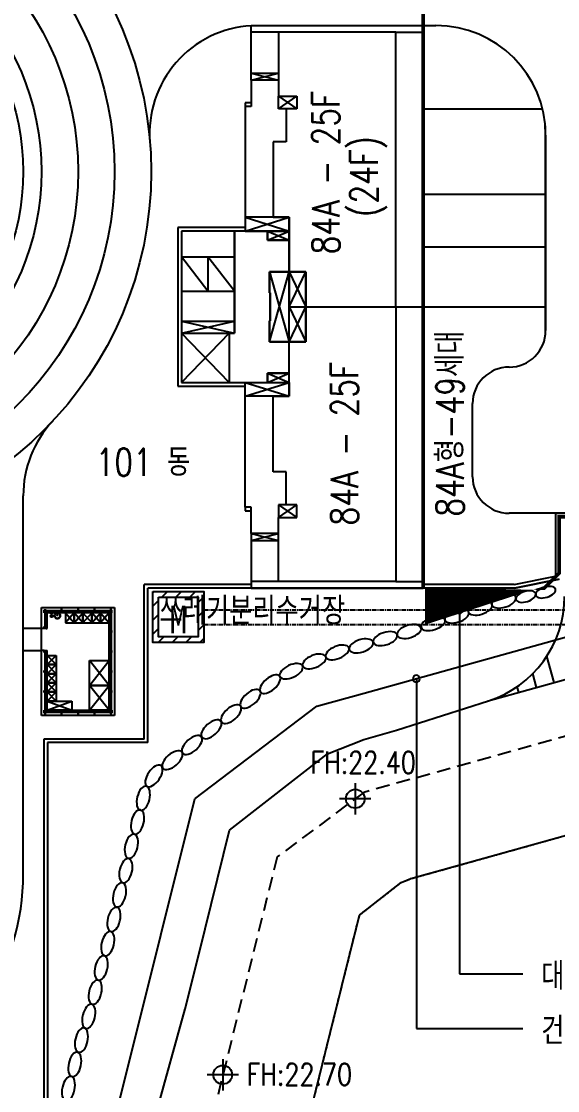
# Model space of a CAD drawing. Header units: millimetres. Extents: x 1145859089 to 1147511753, y -1047484727 to -1047247487.
# Drawn here: x 1146019822 to 1146049159, y -1047411618 to -1047353084 of the extents above; entities that cross this region are included whole.
import ezdxf
from ezdxf.enums import TextEntityAlignment as Align
from ezdxf.xclip import XClip

# ---------------------------------------------------------------- set-up
doc = ezdxf.new("R2010")
doc.units = ezdxf.units.MM
doc.header["$LTSCALE"] = 100
doc.header["$MEASUREMENT"] = 0
doc.header["$XCLIPFRAME"] = 2
for name, pattern in [('CENTERX2', [4, 2.5, -0.5, 0.5, -0.5]), ('단지배치도$0$HID', [2.3, 1.5, -0.8]), ('단지배치도$0$PHANTOM', [2.5, 1.25, -0.25, 0.25, -0.25, 0.25, -0.25])]:
    doc.linetypes.add(name, pattern=pattern)
doc.layers.get('0').update_dxf_attribs({"linetype": 'CONTINUOUS'})
for name, color, linetype in [('0-BLOCK', 2, 'CONTINUOUS'), ('XREF', 135, 'CONTINUOUS'), ('단지배치도$0$S240910', 33, 'CONTINUOUS'), ('단지배치도$0$W240910', 135, 'CONTINUOUS')]:
    doc.layers.add(name, color=color, linetype=linetype)
doc.styles.add('단지배치도$0$WS1', font='romans.shx', dxfattribs={"width": 0.8, "bigfont": 'whgtxt.shx'})
doc.styles.add('돋움체', font='DotumChe.ttf')

# ---------------------------------------------------------------- blocks, each defined once
blk = doc.blocks.new('단지배치도$0$zw$9902')
at = {"layer": '단지배치도$0$W240910'}
for p, q in [((94250, 17690, 0), (94250, 18060, 0)), ((94250, 18060, 0), (103660, 18060, 0)), ((94250, 15455, 0), (94250, 17690, 0)), ((95750, 17690, 0), (94250, 17690, 0)), ((95750, 17690, 0), (95750, 14200, 0)), ((102160, 17690, 0), (95750, 17690, 0)), ((102160, 17690, 0), (103660, 17690, 0)), ((102160, 2660, 0), (102160, 17690, 0)), ((103660, 18060, 0), (103660, 17690, 0)), ((103660, 18060, 0), (104365, 18060, 0)), ((103660, 2660, 0), (103660, 17690, 0)), ((94250, 15065, 0), (94250, 15455, 0)), ((94250, 15455, 0), (95750, 15455, 0)), ((94250, 15455, 0), (95750, 15065, 0)), ((94250, 15065, 0), (95750, 15455, 0)), ((95750, 15455, 0), (95750, 15065, 0)), ((94250, 15065, 0), (94250, 13620, 0)), ((95750, 15065, 0), (94250, 15065, 0)), ((95750, 13495, 0), (95750, 14200, 0)), ((95750, 14200, 0), (96750, 14200, 0)), ((95750, 14200, 0), (96750, 13495, 0)), ((95750, 13495, 0), (96750, 14200, 0)), ((95750, 14200, 0), (96750, 14200, 0)), ((96750, 14200, 0), (96750, 13495, 0)), ((96750, 14200, 0), (96750, 13495, 0)), ((94250, 13820, 0), (93920, 13820, 0)), ((93920, 13820, 0), (93920, 13620, 0)), ((94250, 13620, 0), (93920, 13620, 0)), ((93920, 13620, 0), (93920, 7560, 0)), ((96750, 13495, 0), (95750, 13495, 0)), ((96750, 13495, 0), (96160, 13495, 0)), ((96160, 13495, 0), (96160, 11690, 0)), ((103660, 13490, 0), (110193, 13490, 0)), ((110365, 1360, 0), (110365, 12560, 0)), ((110365, 12060, 0), (110365, 1360, 0)), ((96160, 11690, 0), (95460, 11690, 0)), ((95460, 11690, 0), (95460, 7560, 0)), ((103660, 8820, 0), (110365, 8820, 0)), ((96340, 7560, 0), (93920, 7560, 0)), ((93920, 7560, 0), (93920, 6800, 0)), ((93920, 7560, 0), (96340, 6800, 0)), ((93920, 6800, 0), (96340, 7560, 0)), ((95460, 7560, 0), (96340, 7560, 0)), ((96340, 6800, 0), (96340, 7560, 0)), ((96340, 7560, 0), (96340, 6800, 0)), ((93920, 7000, 0), (90240, 7000, 0)), ((90240, 7000, 0), (90240, -1680, 0)), ((90440, 6800, 0), (90440, 1880, 0)), ((93340, 6800, 0), (90440, 6800, 0)), ((93340, 1880, 0), (93340, 6800, 0)), ((93340, 6800, 0), (93340, 1220, 0)), ((95140, 6800, 0), (93340, 6800, 0)), ((93920, 6800, 0), (96340, 6800, 0)), ((95140, 6800, 0), (95140, 6300, 0)), ((96340, 6800, 0), (95140, 6800, 0)), ((95140, 6300, 0), (95140, 6800, 0)), ((95140, 6300, 0), (96340, 6800, 0)), ((95140, 6800, 0), (96340, 6300, 0)), ((96340, 6300, 0), (96340, 6800, 0)), ((96340, 6800, 0), (96340, 6300, 0)), ((95140, 6300, 0), (96340, 6300, 0)), ((96340, 6300, 0), (95140, 6300, 0)), ((96340, 4580, 0), (96340, 6300, 0)), ((96340, 6300, 0), (96340, 4580, 0)), ((103660, 5950, 0), (110365, 5950, 0)), ((90440, 5400, 0), (93340, 5400, 0)), ((91890, 3510, 0), (90440, 5400, 0)), ((91890, 5400, 0), (91890, 3510, 0)), ((93340, 3510, 0), (91890, 5400, 0)), ((95250, 4580, 0), (95250, 3430, 0)), ((96340, 4580, 0), (95250, 4580, 0)), ((95250, 3430, 0), (95250, 4580, 0)), ((95250, 4580, 0), (96340, 4580, 0)), ((95250, 4580, 0), (96340, 740, 0)), ((95250, 740, 0), (96340, 4580, 0)), ((97250, 4580, 0), (96340, 4580, 0)), ((96340, 4580, 0), (96340, 2660, 0)), ((96340, 2660, 0), (96340, 4580, 0)), ((96340, 2660, 0), (97250, 4580, 0)), ((96340, 4580, 0), (97250, 2660, 0)), ((96340, 4580, 0), (97250, 4580, 0)), ((97250, 2660, 0), (97250, 4580, 0)), ((97250, 4580, 0), (97250, 2660, 0)), ((90440, 3510, 0), (93340, 3510, 0)), ((95250, 3430, 0), (95300, 3430, 0)), ((95300, 3430, 0), (95250, 3430, 0)), ((95300, 3430, 0), (95300, 1890, 0)), ((95300, 1890, 0), (95300, 3430, 0)), ((96340, 2660, 0), (97250, 2660, 0)), ((96340, 740, 0), (96340, 2660, 0)), ((96340, 740, 0), (96340, 2660, 0)), ((96340, 2660, 0), (97250, 2660, 0)), ((96340, 2660, 0), (97250, 740, 0)), ((96340, 740, 0), (97250, 2660, 0)), ((97250, 2660, 0), (102160, 2660, 0)), ((97250, 2660, 0), (97250, 740, 0)), ((97250, 740, 0), (97250, 2660, 0)), ((97250, 2660, 0), (102160, 2660, 0)), ((102160, 2660, 0), (103660, 2660, 0)), ((102160, 2660, 0), (102160, -12370, 0)), ((103660, 2660, 0), (103660, -12370, 0)), ((103660, 2655, 0), (110365, 2655, 0)), ((90440, 1880, 0), (93340, 1880, 0)), ((90440, 1880, 0), (90440, 1220, 0)), ((90440, 1220, 0), (93340, 1880, 0)), ((90440, 1880, 0), (93340, 1220, 0)), ((93340, 1220, 0), (93340, 1880, 0)), ((95300, 1890, 0), (95250, 1890, 0)), ((95250, 1890, 0), (95250, 740, 0)), ((95250, 740, 0), (95250, 1890, 0)), ((95250, 1890, 0), (95300, 1890, 0)), ((90440, 1220, 0), (93340, 1220, 0)), ((90440, 1220, 0), (90440, -1480, 0)), ((93040, 1220, 0), (90440, -1480, 0)), ((93040, -1480, 0), (90440, 1220, 0)), ((93340, 1220, 0), (93040, 1220, 0)), ((93040, 1220, 0), (93040, -1480, 0)), ((95250, 740, 0), (96340, 740, 0)), ((96340, 740, 0), (95250, 740, 0)), ((96340, -980, 0), (96340, 740, 0)), ((97250, 740, 0), (96340, 740, 0)), ((96340, -980, 0), (96340, 740, 0)), ((96340, 740, 0), (97250, 740, 0)), ((95140, -980, 0), (95140, -1480, 0)), ((96340, -980, 0), (95140, -980, 0)), ((95140, -1480, 0), (95140, -980, 0)), ((95140, -980, 0), (96340, -980, 0)), ((95140, -980, 0), (96340, -1480, 0)), ((95140, -1480, 0), (96340, -980, 0)), ((96340, -1480, 0), (96340, -980, 0)), ((96340, -1480, 0), (96340, -980, 0)), ((90240, -1680, 0), (93920, -1680, 0)), ((90440, -1480, 0), (93040, -1480, 0)), ((93040, -1480, 0), (95140, -1480, 0)), ((93920, -2240, 0), (93920, -1480, 0)), ((93920, -1480, 0), (96340, -1480, 0)), ((93920, -2240, 0), (96340, -1480, 0)), ((93920, -1480, 0), (96340, -2240, 0)), ((95140, -1480, 0), (96340, -1480, 0)), ((96340, -1480, 0), (96340, -2240, 0)), ((96340, -2240, 0), (96340, -1480, 0)), ((96340, -2240, 0), (93920, -2240, 0)), ((93920, -8300, 0), (93920, -2240, 0)), ((95460, -6370, 0), (95460, -2240, 0)), ((95460, -2240, 0), (96340, -2240, 0)), ((106365, -6640, 0), (106365, -2640, 0)), ((96160, -6370, 0), (95460, -6370, 0)), ((96160, -8175, 0), (96160, -6370, 0)), ((81781, -28400, 0), (81781, -7688, 0)), ((96750, -8175, 0), (95750, -8175, 0)), ((95750, -8175, 0), (95750, -8880, 0)), ((95750, -8880, 0), (96750, -8175, 0)), ((95750, -8175, 0), (96750, -8880, 0)), ((96750, -8175, 0), (96160, -8175, 0)), ((96750, -8880, 0), (96750, -8175, 0)), ((96750, -8880, 0), (96750, -8175, 0)), ((94250, -8300, 0), (93920, -8300, 0)), ((93920, -8300, 0), (93920, -8500, 0)), ((93920, -8500, 0), (94250, -8500, 0)), ((94250, -9745, 0), (94250, -8300, 0)), ((117365, -8640, 0), (108365, -8640, 0)), ((110900, -8640), (118150, -8640)), ((110900, -8640, 1673713), (110900, -12088, 1673713)), ((95750, -8880, 0), (96750, -8880, 0)), ((95750, -12370, 0), (95750, -8880, 0)), ((95750, -8880, 0), (96750, -8880, 0)), ((95750, -9745, 0), (94250, -9745, 0)), ((94250, -9745, 0), (94250, -10135, 0)), ((94250, -10135, 0), (95750, -9745, 0)), ((94250, -9745, 0), (95750, -10135, 0)), ((95750, -10135, 0), (95750, -9745, 0)), ((94250, -10135, 0), (95750, -10135, 0)), ((94250, -10135, 0), (94250, -12370, 0)), ((88400, -21000), (88400, -12540)), ((88600, -21200), (88600, -12740)), ((95750, -12370, 0), (94250, -12370, 0)), ((94250, -12370, 0), (94250, -12740, 0)), ((94250, -12740, 0), (103660, -12740, 0)), ((102160, -12370, 0), (95750, -12370, 0)), ((102160, -12370, 0), (103660, -12370, 0)), ((103660, -12740, 0), (103660, -12370, 0)), ((82781, -19706, 0), (82781, -13806, 0)), ((82781, -13806, 0), (86781, -13806, 0)), ((82926, -14086, 0), (82926, -13926, 0)), ((82926, -13926, 0), (83036, -13926, 0)), ((82929, -14083, 0), (82929, -13929, 0)), ((82929, -13929, 0), (83033, -13929, 0)), ((83006, -13956, 0), (82956, -13956, 0)), ((82956, -13956, 0), (82956, -14056, 0)), ((83003, -13960, 0), (82959, -13960, 0)), ((82959, -13960, 0), (82959, -14053, 0)), ((82959, -14053, 0), (83003, -13960, 0)), ((82959, -13960, 0), (83003, -14053, 0)), ((83003, -14053, 0), (83003, -13960, 0)), ((83006, -14056, 0), (83006, -13956, 0)), ((83033, -13966, 0), (83006, -13966, 0)), ((83006, -13966, 0), (83006, -13997, 0)), ((83006, -13997, 0), (83033, -13997, 0)), ((83036, -13969, 0), (83009, -13969, 0)), ((83009, -13969, 0), (83009, -13994, 0)), ((83009, -13991, 0), (83009, -13971, 0)), ((83009, -13971, 0), (83853, -13971, 0)), ((83853, -13991, 0), (83009, -13991, 0)), ((83009, -13994, 0), (83036, -13994, 0)), ((83033, -13929, 0), (83033, -13966, 0)), ((83033, -13997, 0), (83033, -14083, 0)), ((83036, -13926, 0), (83036, -13969, 0)), ((83036, -13994, 0), (83036, -14086, 0)), ((83936, -13926, 0), (83826, -13926, 0)), ((83826, -13926, 0), (83826, -13969, 0)), ((83826, -13969, 0), (83853, -13969, 0)), ((83853, -13994, 0), (83826, -13994, 0)), ((83826, -13994, 0), (83826, -14036, 0)), ((83826, -14036, 0), (83936, -14036, 0)), ((83933, -13929, 0), (83829, -13929, 0)), ((83829, -13929, 0), (83829, -13966, 0)), ((83829, -13966, 0), (83856, -13966, 0)), ((83856, -13997, 0), (83829, -13997, 0)), ((83829, -13997, 0), (83829, -14033, 0)), ((83829, -14033, 0), (83933, -14033, 0)), ((83853, -13969, 0), (83853, -13994, 0)), ((83906, -13956, 0), (83856, -13956, 0)), ((83856, -13956, 0), (83856, -14006, 0)), ((83856, -13966, 0), (83856, -13997, 0)), ((83856, -14006, 0), (83906, -14006, 0)), ((83904, -13959, 0), (83858, -13959, 0)), ((83858, -13959, 0), (83858, -14004, 0)), ((83904, -14004, 0), (83858, -13959, 0)), ((83858, -14004, 0), (83904, -13959, 0)), ((83858, -14004, 0), (83904, -14004, 0)), ((83904, -14004, 0), (83904, -13959, 0)), ((83906, -14006, 0), (83906, -13956, 0)), ((83906, -13997, 0), (83906, -13966, 0)), ((83906, -13966, 0), (83933, -13966, 0)), ((83933, -13997, 0), (83906, -13997, 0)), ((83909, -13969, 0), (83936, -13969, 0)), ((83909, -13994, 0), (83909, -13969, 0)), ((83909, -13971, 0), (84753, -13971, 0)), ((84753, -13991, 0), (83909, -13991, 0)), ((83936, -13994, 0), (83909, -13994, 0)), ((83933, -13966, 0), (83933, -13929, 0)), ((83933, -14033, 0), (83933, -13997, 0)), ((83936, -13969, 0), (83936, -13926, 0)), ((83936, -14036, 0), (83936, -13994, 0)), ((84836, -13926, 0), (84726, -13926, 0)), ((84726, -13926, 0), (84726, -13969, 0)), ((84726, -13969, 0), (84753, -13969, 0)), ((84753, -13994, 0), (84726, -13994, 0)), ((84726, -13994, 0), (84726, -14036, 0)), ((84726, -14036, 0), (84836, -14036, 0)), ((84833, -13929, 0), (84729, -13929, 0)), ((84729, -13929, 0), (84729, -13966, 0)), ((84729, -13966, 0), (84756, -13966, 0)), ((84756, -13997, 0), (84729, -13997, 0)), ((84729, -13997, 0), (84729, -14033, 0)), ((84729, -14033, 0), (84833, -14033, 0)), ((84753, -13969, 0), (84753, -13994, 0)), ((84753, -13971, 0), (84753, -13991, 0)), ((84806, -13956, 0), (84756, -13956, 0)), ((84756, -13956, 0), (84756, -14006, 0)), ((84756, -13966, 0), (84756, -13997, 0)), ((84756, -14006, 0), (84806, -14006, 0)), ((84804, -13959, 0), (84758, -13959, 0)), ((84758, -13959, 0), (84758, -14004, 0)), ((84804, -14004, 0), (84758, -13959, 0)), ((84758, -14004, 0), (84804, -13959, 0)), ((84758, -14004, 0), (84804, -14004, 0)), ((84804, -14004, 0), (84804, -13959, 0)), ((84806, -14006, 0), (84806, -13956, 0)), ((84806, -13997, 0), (84806, -13966, 0)), ((84806, -13966, 0), (84833, -13966, 0)), ((84833, -13997, 0), (84806, -13997, 0)), ((84809, -13969, 0), (84836, -13969, 0)), ((84809, -13994, 0), (84809, -13969, 0)), ((84809, -13991, 0), (84809, -13971, 0)), ((84809, -13971, 0), (85653, -13971, 0)), ((85653, -13991, 0), (84809, -13991, 0)), ((84836, -13994, 0), (84809, -13994, 0)), ((84833, -13966, 0), (84833, -13929, 0)), ((84833, -14033, 0), (84833, -13997, 0)), ((84836, -13969, 0), (84836, -13926, 0)), ((84836, -14036, 0), (84836, -13994, 0)), ((85736, -13926, 0), (85626, -13926, 0)), ((85626, -13926, 0), (85626, -13969, 0)), ((85626, -13969, 0), (85653, -13969, 0)), ((85653, -13994, 0), (85626, -13994, 0)), ((85626, -13994, 0), (85626, -14036, 0)), ((85626, -14036, 0), (85736, -14036, 0)), ((85733, -13929, 0), (85629, -13929, 0)), ((85629, -13929, 0), (85629, -13966, 0)), ((85629, -13966, 0), (85656, -13966, 0)), ((85656, -13997, 0), (85629, -13997, 0)), ((85629, -13997, 0), (85629, -14033, 0)), ((85629, -14033, 0), (85733, -14033, 0)), ((85653, -13969, 0), (85653, -13994, 0)), ((85653, -13971, 0), (85653, -13991, 0)), ((85706, -13956, 0), (85656, -13956, 0)), ((85656, -13956, 0), (85656, -14006, 0)), ((85656, -13966, 0), (85656, -13997, 0)), ((85656, -14006, 0), (85706, -14006, 0)), ((85704, -13959, 0), (85658, -13959, 0)), ((85658, -13959, 0), (85658, -14004, 0)), ((85704, -14004, 0), (85658, -13959, 0)), ((85658, -14004, 0), (85704, -13959, 0)), ((85658, -14004, 0), (85704, -14004, 0)), ((85704, -14004, 0), (85704, -13959, 0)), ((85706, -14006, 0), (85706, -13956, 0)), ((85706, -13997, 0), (85706, -13966, 0)), ((85706, -13966, 0), (85733, -13966, 0)), ((85733, -13997, 0), (85706, -13997, 0)), ((85709, -13969, 0), (85736, -13969, 0)), ((85709, -13994, 0), (85709, -13969, 0)), ((85709, -13991, 0), (85709, -13971, 0)), ((85709, -13971, 0), (86553, -13971, 0)), ((86553, -13991, 0), (85709, -13991, 0)), ((85736, -13994, 0), (85709, -13994, 0)), ((85733, -13966, 0), (85733, -13929, 0)), ((85733, -14033, 0), (85733, -13997, 0)), ((85736, -13969, 0), (85736, -13926, 0)), ((85736, -14036, 0), (85736, -13994, 0)), ((86636, -13926, 0), (86526, -13926, 0)), ((86526, -13926, 0), (86526, -13969, 0)), ((86526, -13969, 0), (86553, -13969, 0)), ((86553, -13994, 0), (86526, -13994, 0)), ((86526, -13994, 0), (86526, -14086, 0)), ((86633, -13929, 0), (86529, -13929, 0)), ((86529, -13929, 0), (86529, -13966, 0)), ((86529, -13966, 0), (86556, -13966, 0)), ((86556, -13997, 0), (86529, -13997, 0)), ((86529, -13997, 0), (86529, -14083, 0)), ((86553, -13969, 0), (86553, -13994, 0)), ((86553, -13971, 0), (86553, -13991, 0)), ((86556, -14056, 0), (86556, -13956, 0)), ((86556, -13956, 0), (86606, -13956, 0)), ((86556, -13966, 0), (86556, -13997, 0)), ((86559, -14053, 0), (86559, -13960, 0)), ((86559, -13960, 0), (86603, -13960, 0)), ((86603, -14053, 0), (86559, -13960, 0)), ((86603, -13960, 0), (86559, -14053, 0)), ((86603, -13960, 0), (86603, -14053, 0)), ((86606, -13956, 0), (86606, -14056, 0)), ((86633, -14083, 0), (86633, -13929, 0)), ((86636, -14086, 0), (86636, -13926, 0)), ((86781, -13806, 0), (86781, -19706, 0)), ((105645, -13929), (105645, -33858)), ((82968, -14086, 0), (82926, -14086, 0)), ((82965, -14083, 0), (82929, -14083, 0)), ((82956, -14056, 0), (83006, -14056, 0)), ((82959, -14053, 0), (83003, -14053, 0)), ((82996, -14056, 0), (82965, -14056, 0)), ((82965, -14056, 0), (82965, -14083, 0)), ((82993, -14059, 0), (82968, -14059, 0)), ((82968, -14059, 0), (82968, -14086, 0)), ((82991, -14059, 0), (82971, -14059, 0)), ((82971, -14059, 0), (82971, -14868, 0)), ((82991, -14868, 0), (82991, -14059, 0)), ((82993, -14086, 0), (82993, -14059, 0)), ((83036, -14086, 0), (82993, -14086, 0)), ((82996, -14083, 0), (82996, -14056, 0)), ((83033, -14083, 0), (82996, -14083, 0)), ((86476, -14086, 0), (83086, -14086, 0)), ((83086, -14951, 0), (83086, -14086, 0)), ((83231, -14271, 0), (83431, -14271, 0)), ((83291, -14156, 0), (83291, -14136, 0)), ((83291, -14136, 0), (83316, -14136, 0)), ((83316, -14156, 0), (83291, -14156, 0)), ((83316, -14136, 0), (83316, -14086, 0)), ((83316, -14086, 0), (83346, -14086, 0)), ((83316, -14171, 0), (83316, -14156, 0)), ((83346, -14171, 0), (83316, -14171, 0)), ((83331, -14171, 0), (83331, -14371, 0)), ((83346, -14086, 0), (83346, -14136, 0)), ((83346, -14136, 0), (83371, -14136, 0)), ((83371, -14156, 0), (83346, -14156, 0)), ((83346, -14156, 0), (83346, -14171, 0)), ((83371, -14136, 0), (83371, -14156, 0)), ((83610, -14156, 0), (83610, -14136, 0)), ((83610, -14136, 0), (83635, -14136, 0)), ((83635, -14156, 0), (83610, -14156, 0)), ((83635, -14136, 0), (83635, -14086, 0)), ((83635, -14086, 0), (83665, -14086, 0)), ((83635, -14171, 0), (83635, -14156, 0)), ((83665, -14171, 0), (83635, -14171, 0)), ((83665, -14086, 0), (83665, -14136, 0)), ((83665, -14136, 0), (83690, -14136, 0)), ((83690, -14156, 0), (83665, -14156, 0)), ((83665, -14156, 0), (83665, -14171, 0)), ((83690, -14136, 0), (83690, -14156, 0)), ((84101, -14086, 0), (84101, -14636, 0)), ((84576, -14086, 0), (84101, -14086, 0)), ((84101, -14086, 0), (84576, -14636, 0)), ((84576, -14086, 0), (84101, -14636, 0)), ((84576, -14086, 0), (84576, -14636, 0)), ((85051, -14086, 0), (84576, -14086, 0)), ((84576, -14636, 0), (84576, -14086, 0)), ((84576, -14636, 0), (85051, -14086, 0)), ((85051, -14636, 0), (84576, -14086, 0)), ((85051, -14086, 0), (85051, -14636, 0)), ((85526, -14086, 0), (85051, -14086, 0)), ((85051, -14636, 0), (85051, -14086, 0)), ((85051, -14086, 0), (85526, -14636, 0)), ((85526, -14086, 0), (85051, -14636, 0)), ((85526, -14636, 0), (85526, -14086, 0)), ((85526, -14086, 0), (85526, -14636, 0)), ((86001, -14086, 0), (85526, -14086, 0)), ((85526, -14636, 0), (86001, -14086, 0)), ((86001, -14636, 0), (85526, -14086, 0)), ((86001, -14636, 0), (86001, -14086, 0)), ((86001, -14086, 0), (86001, -14636, 0)), ((86476, -14086, 0), (86001, -14086, 0)), ((86001, -14086, 0), (86476, -14636, 0)), ((86476, -14086, 0), (86001, -14636, 0)), ((86476, -19426, 0), (86476, -14086, 0)), ((86476, -14636, 0), (86476, -14086, 0)), ((86526, -14086, 0), (86568, -14086, 0)), ((86529, -14083, 0), (86565, -14083, 0)), ((86606, -14056, 0), (86556, -14056, 0)), ((86603, -14053, 0), (86559, -14053, 0)), ((86565, -14083, 0), (86565, -14056, 0)), ((86565, -14056, 0), (86596, -14056, 0)), ((86568, -14086, 0), (86568, -14059, 0)), ((86568, -14059, 0), (86593, -14059, 0)), ((86571, -14059, 0), (86591, -14059, 0)), ((86571, -15078, 0), (86571, -14059, 0)), ((86591, -14059, 0), (86591, -15078, 0)), ((86593, -14059, 0), (86593, -14086, 0)), ((86593, -14086, 0), (86636, -14086, 0)), ((86596, -14056, 0), (86596, -14083, 0)), ((86596, -14083, 0), (86633, -14083, 0)), ((82926, -14951, 0), (82781, -14951, 0)), ((82926, -14951, 0), (82926, -14841, 0)), ((82926, -14841, 0), (82968, -14841, 0)), ((82968, -14951, 0), (82926, -14951, 0)), ((82929, -14948, 0), (82929, -14844, 0)), ((82929, -14844, 0), (82965, -14844, 0)), ((82965, -14948, 0), (82929, -14948, 0)), ((82956, -14921, 0), (82956, -14871, 0)), ((82956, -14871, 0), (83006, -14871, 0)), ((83006, -14921, 0), (82956, -14921, 0)), ((82958, -14919, 0), (82958, -14874, 0)), ((82958, -14874, 0), (83004, -14874, 0)), ((83004, -14919, 0), (82958, -14874, 0)), ((83004, -14874, 0), (82958, -14919, 0)), ((83004, -14919, 0), (82958, -14919, 0)), ((82965, -14844, 0), (82965, -14871, 0)), ((82965, -14871, 0), (82996, -14871, 0)), ((82996, -14948, 0), (82965, -14948, 0)), ((82968, -14841, 0), (82968, -14868, 0)), ((82968, -14868, 0), (82993, -14868, 0)), ((82993, -14951, 0), (82968, -14951, 0)), ((82971, -14868, 0), (82991, -14868, 0)), ((82993, -14868, 0), (82993, -14841, 0)), ((82993, -14841, 0), (83036, -14841, 0)), ((83036, -14951, 0), (82993, -14951, 0)), ((82996, -14871, 0), (82996, -14844, 0)), ((82996, -14844, 0), (83033, -14844, 0)), ((83033, -14948, 0), (82996, -14948, 0)), ((83004, -14874, 0), (83004, -14919, 0)), ((83006, -14871, 0), (83006, -14921, 0)), ((83033, -14844, 0), (83033, -14948, 0)), ((83036, -14841, 0), (83036, -14951, 0)), ((83036, -14951, 0), (83086, -14951, 0)), ((84101, -14636, 0), (84576, -14636, 0)), ((84576, -14636, 0), (85051, -14636, 0)), ((85051, -14636, 0), (85526, -14636, 0)), ((85526, -14636, 0), (86001, -14636, 0)), ((86001, -14636, 0), (86476, -14636, 0)), ((86568, -15051, 0), (86526, -15051, 0)), ((86526, -15051, 0), (86526, -15161, 0)), ((86526, -15161, 0), (86568, -15161, 0)), ((86565, -15054, 0), (86529, -15054, 0)), ((86529, -15054, 0), (86529, -15158, 0)), ((86529, -15158, 0), (86565, -15158, 0)), ((86606, -15081, 0), (86556, -15081, 0)), ((86556, -15081, 0), (86556, -15131, 0)), ((86556, -15131, 0), (86606, -15131, 0)), ((86604, -15084, 0), (86558, -15084, 0)), ((86558, -15084, 0), (86558, -15129, 0)), ((86558, -15129, 0), (86604, -15084, 0)), ((86558, -15084, 0), (86604, -15129, 0)), ((86558, -15129, 0), (86604, -15129, 0)), ((86565, -15081, 0), (86565, -15054, 0)), ((86596, -15081, 0), (86565, -15081, 0)), ((86565, -15158, 0), (86565, -15131, 0)), ((86565, -15131, 0), (86596, -15131, 0)), ((86568, -15078, 0), (86568, -15051, 0)), ((86593, -15078, 0), (86568, -15078, 0)), ((86568, -15161, 0), (86568, -15134, 0)), ((86568, -15134, 0), (86593, -15134, 0)), ((86591, -15078, 0), (86571, -15078, 0)), ((86571, -15134, 0), (86591, -15134, 0)), ((86571, -16178, 0), (86571, -15134, 0)), ((86591, -15134, 0), (86591, -16178, 0)), ((86636, -15051, 0), (86593, -15051, 0)), ((86593, -15051, 0), (86593, -15078, 0)), ((86593, -15134, 0), (86593, -15161, 0)), ((86593, -15161, 0), (86636, -15161, 0)), ((86633, -15054, 0), (86596, -15054, 0)), ((86596, -15054, 0), (86596, -15081, 0)), ((86596, -15131, 0), (86596, -15158, 0)), ((86596, -15158, 0), (86633, -15158, 0)), ((86604, -15129, 0), (86604, -15084, 0)), ((86606, -15131, 0), (86606, -15081, 0)), ((86633, -15158, 0), (86633, -15054, 0)), ((86636, -15161, 0), (86636, -15051, 0)), ((100438, -18494), (111504, -15411)), ((82926, -16151, 0), (82781, -16151, 0)), ((82926, -16261, 0), (82926, -16151, 0)), ((82926, -16151, 0), (82968, -16151, 0)), ((82968, -16261, 0), (82926, -16261, 0)), ((82929, -16258, 0), (82929, -16154, 0)), ((82929, -16154, 0), (82965, -16154, 0)), ((82965, -16258, 0), (82929, -16258, 0)), ((82956, -16231, 0), (82956, -16181, 0)), ((82956, -16181, 0), (83006, -16181, 0)), ((83006, -16231, 0), (82956, -16231, 0)), ((82958, -16229, 0), (82958, -16184, 0)), ((82958, -16184, 0), (83004, -16184, 0)), ((83004, -16229, 0), (82958, -16184, 0)), ((83004, -16184, 0), (82958, -16229, 0)), ((83004, -16229, 0), (82958, -16229, 0)), ((82965, -16154, 0), (82996, -16154, 0)), ((82996, -16231, 0), (82965, -16231, 0)), ((82965, -16231, 0), (82965, -16258, 0)), ((82968, -16151, 0), (82993, -16151, 0)), ((82968, -16234, 0), (82968, -16261, 0)), ((82993, -16234, 0), (82968, -16234, 0)), ((82991, -16234, 0), (82971, -16234, 0)), ((82971, -16234, 0), (82971, -17278, 0)), ((82991, -17278, 0), (82991, -16234, 0)), ((82993, -16151, 0), (83036, -16151, 0)), ((82993, -16261, 0), (82993, -16234, 0)), ((83036, -16261, 0), (82993, -16261, 0)), ((82996, -16154, 0), (83033, -16154, 0)), ((82996, -16258, 0), (82996, -16231, 0)), ((83033, -16258, 0), (82996, -16258, 0)), ((83004, -16184, 0), (83004, -16229, 0)), ((83006, -16181, 0), (83006, -16231, 0)), ((83033, -16154, 0), (83033, -16258, 0)), ((83036, -16151, 0), (83036, -16261, 0)), ((83036, -16151, 0), (83086, -16151, 0)), ((83086, -19426, 0), (83086, -16151, 0)), ((86568, -16151, 0), (86526, -16151, 0)), ((86526, -16151, 0), (86526, -16261, 0)), ((86526, -16261, 0), (86568, -16261, 0)), ((86565, -16154, 0), (86529, -16154, 0)), ((86529, -16154, 0), (86529, -16258, 0)), ((86529, -16258, 0), (86565, -16258, 0)), ((86606, -16181, 0), (86556, -16181, 0)), ((86556, -16181, 0), (86556, -16231, 0)), ((86556, -16231, 0), (86606, -16231, 0)), ((86604, -16184, 0), (86558, -16184, 0)), ((86558, -16184, 0), (86558, -16229, 0)), ((86558, -16229, 0), (86604, -16184, 0)), ((86558, -16184, 0), (86604, -16229, 0)), ((86558, -16229, 0), (86604, -16229, 0)), ((86565, -16181, 0), (86565, -16154, 0)), ((86596, -16181, 0), (86565, -16181, 0)), ((86565, -16258, 0), (86565, -16231, 0)), ((86565, -16231, 0), (86596, -16231, 0)), ((86568, -16178, 0), (86568, -16151, 0)), ((86593, -16178, 0), (86568, -16178, 0)), ((86568, -16261, 0), (86568, -16234, 0)), ((86568, -16234, 0), (86593, -16234, 0)), ((86591, -16178, 0), (86571, -16178, 0)), ((86571, -16234, 0), (86591, -16234, 0)), ((86571, -17278, 0), (86571, -16234, 0)), ((86591, -16234, 0), (86591, -17278, 0)), ((86636, -16151, 0), (86593, -16151, 0)), ((86593, -16151, 0), (86593, -16178, 0)), ((86593, -16234, 0), (86593, -16261, 0)), ((86593, -16261, 0), (86636, -16261, 0)), ((86633, -16154, 0), (86596, -16154, 0)), ((86596, -16154, 0), (86596, -16181, 0)), ((86596, -16231, 0), (86596, -16258, 0)), ((86596, -16258, 0), (86633, -16258, 0)), ((86604, -16229, 0), (86604, -16184, 0)), ((86606, -16231, 0), (86606, -16181, 0)), ((86633, -16258, 0), (86633, -16154, 0)), ((86636, -16261, 0), (86636, -16151, 0)), ((83086, -16926, 0), (83086, -16426, 0)), ((83086, -16426, 0), (83586, -16426, 0)), ((83086, -16426, 0), (83586, -16926, 0)), ((83086, -16926, 0), (83586, -16426, 0)), ((83586, -16926, 0), (83086, -16926, 0)), ((83086, -17426, 0), (83086, -16926, 0)), ((83086, -16926, 0), (83586, -16926, 0)), ((83586, -16926, 0), (83086, -17426, 0)), ((83586, -17426, 0), (83086, -16926, 0)), ((83586, -16426, 0), (83586, -16926, 0)), ((83586, -16926, 0), (83586, -17426, 0)), ((85406, -16706, 0), (86476, -16706, 0)), ((85406, -18066, 0), (85406, -16706, 0)), ((86476, -16706, 0), (86476, -18066, 0)), ((82926, -17361, 0), (82926, -17251, 0)), ((82926, -17251, 0), (82968, -17251, 0)), ((82968, -17361, 0), (82926, -17361, 0)), ((82929, -17358, 0), (82929, -17254, 0)), ((82929, -17254, 0), (82965, -17254, 0)), ((82965, -17358, 0), (82929, -17358, 0)), ((82956, -17331, 0), (82956, -17281, 0)), ((82956, -17281, 0), (83006, -17281, 0)), ((83006, -17331, 0), (82956, -17331, 0)), ((82958, -17329, 0), (82958, -17284, 0)), ((82958, -17284, 0), (83004, -17284, 0)), ((83004, -17329, 0), (82958, -17284, 0)), ((83004, -17284, 0), (82958, -17329, 0)), ((83004, -17329, 0), (82958, -17329, 0)), ((82965, -17254, 0), (82965, -17281, 0)), ((82965, -17281, 0), (82996, -17281, 0)), ((82996, -17331, 0), (82965, -17331, 0)), ((82965, -17331, 0), (82965, -17358, 0)), ((82968, -17251, 0), (82968, -17278, 0)), ((82968, -17278, 0), (82993, -17278, 0)), ((82968, -17334, 0), (82968, -17361, 0)), ((82993, -17334, 0), (82968, -17334, 0)), ((82971, -17278, 0), (82991, -17278, 0)), ((82991, -17334, 0), (82971, -17334, 0)), ((82971, -17334, 0), (82971, -18378, 0)), ((82991, -18378, 0), (82991, -17334, 0)), ((82993, -17278, 0), (82993, -17251, 0)), ((82993, -17251, 0), (83036, -17251, 0)), ((82993, -17361, 0), (82993, -17334, 0)), ((83036, -17361, 0), (82993, -17361, 0)), ((82996, -17281, 0), (82996, -17254, 0)), ((82996, -17254, 0), (83033, -17254, 0)), ((82996, -17358, 0), (82996, -17331, 0)), ((83033, -17358, 0), (82996, -17358, 0)), ((83004, -17284, 0), (83004, -17329, 0)), ((83006, -17281, 0), (83006, -17331, 0)), ((83033, -17254, 0), (83033, -17358, 0)), ((83036, -17251, 0), (83036, -17361, 0)), ((83586, -17426, 0), (83086, -17426, 0)), ((83086, -17926, 0), (83086, -17426, 0)), ((83086, -17426, 0), (83586, -17426, 0)), ((83086, -17426, 0), (83586, -17926, 0)), ((83086, -17926, 0), (83586, -17426, 0)), ((83586, -17426, 0), (83586, -17926, 0)), ((86568, -17251, 0), (86526, -17251, 0)), ((86526, -17251, 0), (86526, -17361, 0)), ((86526, -17361, 0), (86568, -17361, 0)), ((86565, -17254, 0), (86529, -17254, 0)), ((86529, -17254, 0), (86529, -17358, 0)), ((86529, -17358, 0), (86565, -17358, 0)), ((86606, -17281, 0), (86556, -17281, 0)), ((86556, -17281, 0), (86556, -17331, 0)), ((86556, -17331, 0), (86606, -17331, 0)), ((86604, -17284, 0), (86558, -17284, 0)), ((86558, -17284, 0), (86558, -17329, 0)), ((86558, -17329, 0), (86604, -17284, 0)), ((86558, -17284, 0), (86604, -17329, 0)), ((86558, -17329, 0), (86604, -17329, 0)), ((86565, -17281, 0), (86565, -17254, 0)), ((86596, -17281, 0), (86565, -17281, 0)), ((86565, -17358, 0), (86565, -17331, 0)), ((86565, -17331, 0), (86596, -17331, 0)), ((86568, -17278, 0), (86568, -17251, 0)), ((86593, -17278, 0), (86568, -17278, 0)), ((86568, -17361, 0), (86568, -17334, 0)), ((86568, -17334, 0), (86593, -17334, 0)), ((86591, -17278, 0), (86571, -17278, 0)), ((86571, -17334, 0), (86591, -17334, 0)), ((86571, -18378, 0), (86571, -17334, 0)), ((86591, -17334, 0), (86591, -18378, 0)), ((86636, -17251, 0), (86593, -17251, 0)), ((86593, -17251, 0), (86593, -17278, 0)), ((86593, -17334, 0), (86593, -17361, 0)), ((86593, -17361, 0), (86636, -17361, 0)), ((86633, -17254, 0), (86596, -17254, 0)), ((86596, -17254, 0), (86596, -17281, 0)), ((86596, -17331, 0), (86596, -17358, 0)), ((86596, -17358, 0), (86633, -17358, 0)), ((86604, -17329, 0), (86604, -17284, 0)), ((86606, -17331, 0), (86606, -17281, 0)), ((86633, -17358, 0), (86633, -17254, 0)), ((86636, -17361, 0), (86636, -17251, 0)), ((83586, -17926, 0), (83086, -17926, 0)), ((83086, -18426, 0), (83086, -17926, 0)), ((83086, -17926, 0), (83586, -17926, 0)), ((83586, -17926, 0), (83086, -18426, 0)), ((83586, -18426, 0), (83086, -17926, 0)), ((83586, -17926, 0), (83586, -18426, 0)), ((86476, -18066, 0), (85406, -18066, 0)), ((85406, -18066, 0), (86476, -18066, 0)), ((85406, -19426, 0), (85406, -18066, 0)), ((86476, -18066, 0), (86476, -19426, 0)), ((103292, -17699), (103292, -36845)), ((82926, -18461, 0), (82926, -18351, 0)), ((82926, -18351, 0), (82968, -18351, 0)), ((82968, -18461, 0), (82926, -18461, 0)), ((82929, -18458, 0), (82929, -18354, 0)), ((82929, -18354, 0), (82965, -18354, 0)), ((82965, -18458, 0), (82929, -18458, 0)), ((82956, -18431, 0), (82956, -18381, 0)), ((82956, -18381, 0), (83006, -18381, 0)), ((83006, -18431, 0), (82956, -18431, 0)), ((82958, -18429, 0), (82958, -18384, 0)), ((82958, -18384, 0), (83004, -18384, 0)), ((83004, -18429, 0), (82958, -18384, 0)), ((83004, -18384, 0), (82958, -18429, 0)), ((83004, -18429, 0), (82958, -18429, 0)), ((82965, -18354, 0), (82965, -18381, 0)), ((82965, -18381, 0), (82996, -18381, 0)), ((82996, -18431, 0), (82965, -18431, 0)), ((82965, -18431, 0), (82965, -18458, 0)), ((82968, -18351, 0), (82968, -18378, 0)), ((82968, -18378, 0), (82993, -18378, 0)), ((82968, -18434, 0), (82968, -18461, 0)), ((82993, -18434, 0), (82968, -18434, 0)), ((82971, -18378, 0), (82991, -18378, 0)), ((82991, -18434, 0), (82971, -18434, 0)), ((82971, -18434, 0), (82971, -19448, 0)), ((82991, -19448, 0), (82991, -18434, 0)), ((82993, -18378, 0), (82993, -18351, 0)), ((82993, -18351, 0), (83036, -18351, 0)), ((82993, -18461, 0), (82993, -18434, 0)), ((83036, -18461, 0), (82993, -18461, 0)), ((82996, -18381, 0), (82996, -18354, 0)), ((82996, -18354, 0), (83033, -18354, 0)), ((82996, -18458, 0), (82996, -18431, 0)), ((83033, -18458, 0), (82996, -18458, 0)), ((83004, -18384, 0), (83004, -18429, 0)), ((83006, -18381, 0), (83006, -18431, 0)), ((83033, -18354, 0), (83033, -18458, 0)), ((83036, -18351, 0), (83036, -18461, 0)), ((83586, -18426, 0), (83086, -18426, 0)), ((83086, -18926, 0), (83086, -18426, 0)), ((83086, -18426, 0), (83586, -18426, 0)), ((83086, -18426, 0), (83586, -18926, 0)), ((83086, -18926, 0), (83586, -18426, 0)), ((83586, -18426, 0), (83586, -18926, 0)), ((86568, -18351, 0), (86526, -18351, 0)), ((86526, -18351, 0), (86526, -18461, 0)), ((86526, -18461, 0), (86568, -18461, 0)), ((86565, -18354, 0), (86529, -18354, 0)), ((86529, -18354, 0), (86529, -18458, 0)), ((86529, -18458, 0), (86565, -18458, 0)), ((86606, -18381, 0), (86556, -18381, 0)), ((86556, -18381, 0), (86556, -18431, 0)), ((86556, -18431, 0), (86606, -18431, 0)), ((86604, -18384, 0), (86558, -18384, 0)), ((86558, -18384, 0), (86558, -18429, 0)), ((86558, -18429, 0), (86604, -18384, 0)), ((86558, -18384, 0), (86604, -18429, 0)), ((86558, -18429, 0), (86604, -18429, 0)), ((86565, -18381, 0), (86565, -18354, 0)), ((86596, -18381, 0), (86565, -18381, 0)), ((86565, -18458, 0), (86565, -18431, 0)), ((86565, -18431, 0), (86596, -18431, 0)), ((86568, -18378, 0), (86568, -18351, 0)), ((86593, -18378, 0), (86568, -18378, 0)), ((86568, -18461, 0), (86568, -18434, 0)), ((86568, -18434, 0), (86593, -18434, 0)), ((86591, -18378, 0), (86571, -18378, 0)), ((86571, -18434, 0), (86591, -18434, 0)), ((86571, -19448, 0), (86571, -18434, 0)), ((86591, -18434, 0), (86591, -19448, 0)), ((86636, -18351, 0), (86593, -18351, 0)), ((86593, -18351, 0), (86593, -18378, 0)), ((86593, -18434, 0), (86593, -18461, 0)), ((86593, -18461, 0), (86636, -18461, 0)), ((86633, -18354, 0), (86596, -18354, 0)), ((86596, -18354, 0), (86596, -18381, 0)), ((86596, -18431, 0), (86596, -18458, 0)), ((86596, -18458, 0), (86633, -18458, 0)), ((86604, -18429, 0), (86604, -18384, 0)), ((86606, -18431, 0), (86606, -18381, 0)), ((86633, -18458, 0), (86633, -18354, 0)), ((86636, -18461, 0), (86636, -18351, 0)), ((97838, -19202), (100438, -18494)), ((83586, -18926, 0), (83086, -18926, 0)), ((83086, -19426, 0), (83086, -18926, 0)), ((83086, -18926, 0), (84446, -18926, 0)), ((84446, -18926, 0), (84446, -19426, 0)), ((91163, -24270), (97838, -19202)), ((102208, -20519), (107232, -18908)), ((86781, -19706, 0), (82781, -19706, 0)), ((82968, -19426, 0), (82926, -19426, 0)), ((82926, -19426, 0), (82926, -19586, 0)), ((82926, -19586, 0), (83036, -19586, 0)), ((82929, -19583, 0), (82929, -19429, 0)), ((82929, -19429, 0), (82965, -19429, 0)), ((83033, -19583, 0), (82929, -19583, 0)), ((82956, -19556, 0), (82956, -19456, 0)), ((82956, -19456, 0), (83006, -19456, 0)), ((83006, -19556, 0), (82956, -19556, 0)), ((82959, -19553, 0), (82959, -19460, 0)), ((82959, -19460, 0), (83003, -19460, 0)), ((82959, -19460, 0), (83003, -19553, 0)), ((82959, -19553, 0), (83003, -19460, 0)), ((83003, -19553, 0), (82959, -19553, 0)), ((82965, -19429, 0), (82965, -19456, 0)), ((82965, -19456, 0), (82996, -19456, 0)), ((82968, -19453, 0), (82968, -19426, 0)), ((82993, -19453, 0), (82968, -19453, 0)), ((82971, -19448, 0), (82991, -19448, 0)), ((83036, -19426, 0), (82993, -19426, 0)), ((82993, -19426, 0), (82993, -19453, 0)), ((82996, -19456, 0), (82996, -19429, 0)), ((82996, -19429, 0), (83033, -19429, 0)), ((83003, -19460, 0), (83003, -19553, 0)), ((83006, -19456, 0), (83006, -19556, 0)), ((83033, -19516, 0), (83006, -19516, 0)), ((83006, -19516, 0), (83006, -19547, 0)), ((83006, -19547, 0), (83033, -19547, 0)), ((83009, -19544, 0), (83009, -19519, 0)), ((83009, -19519, 0), (83036, -19519, 0)), ((83009, -19541, 0), (83009, -19521, 0)), ((83009, -19521, 0), (83853, -19521, 0)), ((83853, -19541, 0), (83009, -19541, 0)), ((83036, -19544, 0), (83009, -19544, 0)), ((83033, -19429, 0), (83033, -19516, 0)), ((83033, -19547, 0), (83033, -19583, 0)), ((83036, -19519, 0), (83036, -19426, 0)), ((83036, -19586, 0), (83036, -19544, 0)), ((83086, -19426, 0), (86476, -19426, 0)), ((84446, -19426, 0), (83086, -19426, 0)), ((83936, -19476, 0), (83826, -19476, 0)), ((83826, -19476, 0), (83826, -19519, 0)), ((83826, -19519, 0), (83853, -19519, 0)), ((83853, -19544, 0), (83826, -19544, 0)), ((83826, -19544, 0), (83826, -19586, 0)), ((83826, -19586, 0), (83936, -19586, 0)), ((83933, -19479, 0), (83829, -19479, 0)), ((83829, -19479, 0), (83829, -19516, 0)), ((83829, -19516, 0), (83856, -19516, 0)), ((83856, -19547, 0), (83829, -19547, 0)), ((83829, -19547, 0), (83829, -19583, 0)), ((83829, -19583, 0), (83933, -19583, 0)), ((83853, -19519, 0), (83853, -19544, 0)), ((83906, -19506, 0), (83856, -19506, 0)), ((83856, -19506, 0), (83856, -19556, 0)), ((83856, -19516, 0), (83856, -19547, 0)), ((83856, -19556, 0), (83906, -19556, 0)), ((83904, -19509, 0), (83858, -19509, 0)), ((83858, -19509, 0), (83858, -19554, 0)), ((83904, -19554, 0), (83858, -19509, 0)), ((83858, -19554, 0), (83904, -19509, 0)), ((83858, -19554, 0), (83904, -19554, 0)), ((83904, -19554, 0), (83904, -19509, 0)), ((83906, -19556, 0), (83906, -19506, 0)), ((83906, -19547, 0), (83906, -19516, 0)), ((83906, -19516, 0), (83933, -19516, 0)), ((83933, -19547, 0), (83906, -19547, 0)), ((83909, -19519, 0), (83936, -19519, 0)), ((83909, -19544, 0), (83909, -19519, 0)), ((83909, -19521, 0), (84753, -19521, 0)), ((84753, -19541, 0), (83909, -19541, 0)), ((83936, -19544, 0), (83909, -19544, 0)), ((83933, -19516, 0), (83933, -19479, 0)), ((83933, -19583, 0), (83933, -19547, 0)), ((83936, -19519, 0), (83936, -19476, 0)), ((83936, -19586, 0), (83936, -19544, 0)), ((84836, -19476, 0), (84726, -19476, 0)), ((84726, -19476, 0), (84726, -19519, 0)), ((84726, -19519, 0), (84753, -19519, 0)), ((84753, -19544, 0), (84726, -19544, 0)), ((84726, -19544, 0), (84726, -19586, 0)), ((84726, -19586, 0), (84836, -19586, 0)), ((84833, -19479, 0), (84729, -19479, 0)), ((84729, -19479, 0), (84729, -19516, 0)), ((84729, -19516, 0), (84756, -19516, 0)), ((84756, -19547, 0), (84729, -19547, 0)), ((84729, -19547, 0), (84729, -19583, 0)), ((84729, -19583, 0), (84833, -19583, 0)), ((84753, -19519, 0), (84753, -19544, 0)), ((84753, -19521, 0), (84753, -19541, 0)), ((84806, -19506, 0), (84756, -19506, 0)), ((84756, -19506, 0), (84756, -19556, 0)), ((84756, -19516, 0), (84756, -19547, 0)), ((84756, -19556, 0), (84806, -19556, 0)), ((84804, -19509, 0), (84758, -19509, 0)), ((84758, -19509, 0), (84758, -19554, 0)), ((84804, -19554, 0), (84758, -19509, 0)), ((84758, -19554, 0), (84804, -19509, 0)), ((84758, -19554, 0), (84804, -19554, 0)), ((84804, -19554, 0), (84804, -19509, 0)), ((84806, -19556, 0), (84806, -19506, 0)), ((84806, -19547, 0), (84806, -19516, 0)), ((84806, -19516, 0), (84833, -19516, 0)), ((84833, -19547, 0), (84806, -19547, 0)), ((84809, -19519, 0), (84836, -19519, 0)), ((84809, -19544, 0), (84809, -19519, 0)), ((84809, -19541, 0), (84809, -19521, 0)), ((84809, -19521, 0), (85653, -19521, 0)), ((85653, -19541, 0), (84809, -19541, 0)), ((84836, -19544, 0), (84809, -19544, 0)), ((84833, -19516, 0), (84833, -19479, 0)), ((84833, -19583, 0), (84833, -19547, 0)), ((84836, -19519, 0), (84836, -19476, 0)), ((84836, -19586, 0), (84836, -19544, 0)), ((86476, -19426, 0), (85406, -19426, 0)), ((85736, -19476, 0), (85626, -19476, 0)), ((85626, -19476, 0), (85626, -19519, 0)), ((85626, -19519, 0), (85653, -19519, 0)), ((85653, -19544, 0), (85626, -19544, 0)), ((85626, -19544, 0), (85626, -19586, 0)), ((85626, -19586, 0), (85736, -19586, 0)), ((85733, -19479, 0), (85629, -19479, 0)), ((85629, -19479, 0), (85629, -19516, 0)), ((85629, -19516, 0), (85656, -19516, 0)), ((85656, -19547, 0), (85629, -19547, 0)), ((85629, -19547, 0), (85629, -19583, 0)), ((85629, -19583, 0), (85733, -19583, 0)), ((85653, -19519, 0), (85653, -19544, 0)), ((85653, -19521, 0), (85653, -19541, 0)), ((85706, -19506, 0), (85656, -19506, 0)), ((85656, -19506, 0), (85656, -19556, 0)), ((85656, -19516, 0), (85656, -19547, 0)), ((85656, -19556, 0), (85706, -19556, 0)), ((85704, -19509, 0), (85658, -19509, 0)), ((85658, -19509, 0), (85658, -19554, 0)), ((85704, -19554, 0), (85658, -19509, 0)), ((85658, -19554, 0), (85704, -19509, 0)), ((85658, -19554, 0), (85704, -19554, 0)), ((85704, -19554, 0), (85704, -19509, 0)), ((85706, -19556, 0), (85706, -19506, 0)), ((85706, -19547, 0), (85706, -19516, 0)), ((85706, -19516, 0), (85733, -19516, 0)), ((85733, -19547, 0), (85706, -19547, 0)), ((85709, -19519, 0), (85736, -19519, 0)), ((85709, -19544, 0), (85709, -19519, 0)), ((85709, -19541, 0), (85709, -19521, 0)), ((85709, -19521, 0), (86553, -19521, 0)), ((86553, -19541, 0), (85709, -19541, 0)), ((85736, -19544, 0), (85709, -19544, 0)), ((85733, -19516, 0), (85733, -19479, 0)), ((85733, -19583, 0), (85733, -19547, 0)), ((85736, -19519, 0), (85736, -19476, 0)), ((85736, -19586, 0), (85736, -19544, 0)), ((86526, -19519, 0), (86526, -19426, 0)), ((86526, -19426, 0), (86568, -19426, 0)), ((86553, -19519, 0), (86526, -19519, 0)), ((86526, -19544, 0), (86553, -19544, 0)), ((86526, -19586, 0), (86526, -19544, 0)), ((86636, -19586, 0), (86526, -19586, 0)), ((86565, -19429, 0), (86529, -19429, 0)), ((86529, -19429, 0), (86529, -19516, 0)), ((86529, -19516, 0), (86556, -19516, 0)), ((86529, -19547, 0), (86529, -19583, 0)), ((86556, -19547, 0), (86529, -19547, 0)), ((86529, -19583, 0), (86633, -19583, 0)), ((86553, -19544, 0), (86553, -19519, 0)), ((86553, -19521, 0), (86553, -19541, 0)), ((86556, -19456, 0), (86556, -19556, 0)), ((86606, -19456, 0), (86556, -19456, 0)), ((86556, -19516, 0), (86556, -19547, 0)), ((86556, -19556, 0), (86606, -19556, 0)), ((86559, -19460, 0), (86559, -19553, 0)), ((86603, -19460, 0), (86559, -19460, 0)), ((86603, -19460, 0), (86559, -19553, 0)), ((86603, -19553, 0), (86559, -19460, 0)), ((86559, -19553, 0), (86603, -19553, 0)), ((86565, -19456, 0), (86565, -19429, 0)), ((86596, -19456, 0), (86565, -19456, 0)), ((86568, -19426, 0), (86568, -19453, 0)), ((86568, -19453, 0), (86593, -19453, 0)), ((86591, -19448, 0), (86571, -19448, 0)), ((86593, -19453, 0), (86593, -19426, 0)), ((86593, -19426, 0), (86636, -19426, 0)), ((86633, -19429, 0), (86596, -19429, 0)), ((86596, -19429, 0), (86596, -19456, 0)), ((86603, -19553, 0), (86603, -19460, 0)), ((86606, -19556, 0), (86606, -19456, 0)), ((86633, -19583, 0), (86633, -19429, 0)), ((86636, -19426, 0), (86636, -19586, 0)), ((82901, -21000, 1673713), (82901, -43151, 1673713)), ((98433, -21811), (100419, -21019)), ((100419, -21019), (102208, -20519)), ((83101, -21200, 1673713), (83101, -43178, 1673713)), ((93076, -25997), (98433, -21811)), ((99951, -23411), (99951, -25126)), ((89305, -31741), (91163, -24270)), ((100808, -24268), (99094, -24268)), ((91405, -32719), (93076, -25997)), ((87031, -40875), (89305, -31741)), ((90646, -35773), (91405, -32719)), ((105645, -33858), (109116, -33858)), ((89055, -41502), (90646, -35773)), ((103292, -36845), (109116, -36845)), ((92696, -38522), (92696, -40236)), ((93554, -39379), (91839, -39379))]:
    blk.add_line(p, q, dxfattribs=at)
at = {"layer": '단지배치도$0$W240910', "ltscale": 5}
for p, q in [((108640, -12540, 0), (110900, -12088, 0)), ((111100, -12252, 0), (108660, -12740, 0)), ((108660, -12740, 0), (111100, -12252, 0)), ((94250, -12540, 0), (88400, -12540, 0)), ((108660, -12740, 0), (88604, -12740, 0)), ((108640, -12540, 0), (103660, -12540, 0)), ((88400, -21000), (82901, -21000)), ((88600, -21200), (83101, -21200))]:
    blk.add_line(p, q, dxfattribs=at)
at = {"layer": '단지배치도$0$W240910', "linetype": 'Continuous', "ltscale": 0.2}
for p, q in [((107224, -18911), (125408, -13861)), ((110829, -17910), (110427, -16459)), ((109866, -18177), (109655, -17418)), ((108902, -18445), (108814, -18125))]:
    blk.add_line(p, q, dxfattribs=at)
at = {"layer": '단지배치도$0$W240910', "ltscale": 10}
for p, q in [((82781, -14951, 0), (81781, -14951, 0)), ((81781, -16151, 0), (82781, -16151, 0)), ((102993, -28643), (114292, -25487)), ((102467, -28853), (102993, -28643)), ((100183, -30637), (102467, -28853)), ((99177, -34683), (100183, -30637)), ((96910, -43806), (99177, -34683))]:
    blk.add_line(p, q, dxfattribs=at)
at = {"layer": '단지배치도$0$W240910', "linetype": 'Continuous'}
for p, q in [((86476, -18066, 0), (85406, -16706, 0)), ((85406, -18066, 0), (86476, -16706, 0)), ((86476, -19426, 0), (85406, -18066, 0)), ((85406, -19426, 0), (86476, -18066, 0)), ((83086, -19426, 0), (84446, -18926, 0)), ((83086, -18926, 0), (84446, -19426, 0))]:
    blk.add_line(p, q, dxfattribs=at)
at = {"layer": '단지배치도$0$W240910', "linetype": '단지배치도$0$HID', "ltscale": 5}
for p, q in [((112898, -20449), (100415, -23923)), ((100415, -23923), (95673, -27454)), ((95673, -27454), (91970, -42340))]:
    blk.add_line(p, q, dxfattribs=at)
at = {"layer": '단지배치도$0$W240910', "linetype": '단지배치도$0$PHANTOM'}
for p, q in [((102993, -28643), (114292, -25487)), ((102467, -28853), (102993, -28643)), ((100183, -30637), (102467, -28853)), ((99177, -34683), (100183, -30637)), ((96910, -43806), (99177, -34683))]:
    blk.add_line(p, q, dxfattribs=at)
at = {"layer": '단지배치도$0$W240910'}
for centre, radius in [((68781, 10060, 0), 20000), ((68781, 10060, 0), 18000), ((68781, 10060, 0), 16000), ((68781, 10060, 0), 14000), ((68781, 10060, 0), 13000), ((83331, -14271, 0), 50), ((83651, -14228, 0), 15), ((99951, -24268), 514), ((92696, -39379), 514)]:
    blk.add_circle(centre, radius, dxfattribs=at)
for centre, radius, start, end in [((94596, 12160, 0), 5900, 93.35689, 184.65071), ((104365, 12060, 0), 6000, 360, 90), ((108365, 1360, 0), 2000, 270, 0), ((108365, -2640, 0), 2000, 90, 180), ((87781, -7688, 0), 6000, 136.95092, 180), ((108365, -6640, 0), 2000, 180, 270), ((105400, -13195), 6000, 287.78204, 0), ((105645, -13929), 188, 0, 180), ((105645, -13929), 188, 180, 0), ((83623, -14246, 0), 147, 155.90435, 180), ((83623, -14246, 0), 147, 180, 204.09565), ((83636, -14252, 0), 161, 132.80507, 155.90435), ((83636, -14240, 0), 161, 204.09565, 227.19493), ((83623, -14246, 0), 127, 155.90435, 180), ((83623, -14246, 0), 127, 180, 204.09565), ((83636, -14252, 0), 141, 132.80507, 155.90435), ((83636, -14240, 0), 141, 204.09565, 227.19493), ((83644, -14261, 0), 174, 110.98851, 132.80507), ((83644, -14231, 0), 174, 227.19493, 249.01149), ((83644, -14261, 0), 154, 110.98851, 132.80507), ((83644, -14231, 0), 154, 227.19493, 249.01149), ((83650, -14276, 0), 189, 90, 110.98851), ((83650, -14217, 0), 189, 249.01149, 270), ((83650, -14276, 0), 169, 90, 110.98851), ((83650, -14217, 0), 169, 249.01149, 270), ((83650, -14276, 0), 189, 69.01149, 90), ((83650, -14276, 0), 169, 69.01149, 90), ((83650, -14217, 0), 169, 270, 290.98851), ((83650, -14217, 0), 189, 270, 290.98851), ((83656, -14261, 0), 154, 47.19493, 69.01149), ((83656, -14231, 0), 154, 290.98851, 312.80507), ((83656, -14261, 0), 174, 47.19493, 69.01149), ((83656, -14231, 0), 174, 290.98851, 312.80507), ((83664, -14252, 0), 141, 24.09565, 47.19493), ((83664, -14240, 0), 141, 312.80507, 335.90435), ((83664, -14252, 0), 161, 24.09565, 47.19493), ((83664, -14240, 0), 161, 312.80507, 335.90435), ((83677, -14246, 0), 127, 0, 24.09565), ((83677, -14246, 0), 127, 335.90435, 360), ((83677, -14234, 0), 143, 355.19839, 19.62826), ((83677, -14258, 0), 143, 340.37174, 4.80161), ((103292, -17699), 188, 0, 180), ((103292, -17699), 188, 180, 0), ((68781, -28400, 0), 13000, 294.0243, 0)]:
    blk.add_arc(centre, radius, start, end, dxfattribs=at)
at = {"layer": '단지배치도$0$W240910', "extrusion": (0, 0, -1)}
for centre, major_axis in [((109280, -13201), (539, 170)), ((109280, -13201), (539, 170)), ((110366, -12962), (539, 170)), ((110366, -12962), (539, 170)), ((106778, -13837), (649, 204)), ((106778, -13837), (649, 204)), ((108078, -13445), (649, 204)), ((108078, -13445), (649, 204)), ((105506, -14268), (649, 204)), ((105506, -14268), (649, 204)), ((105506, -14268), (649, 204)), ((104202, -14682), (649, 204)), ((104202, -14682), (649, 204)), ((101587, -15504), (649, 204)), ((101587, -15504), (649, 204)), ((102891, -15113), (649, 204)), ((102891, -15113), (649, 204)), ((98964, -16259), (631, 253)), ((98964, -16259), (631, 253)), ((100270, -15902), (649, 204)), ((100270, -15902), (649, 204)), ((97705, -16752), (631, 253)), ((97705, -16752), (631, 253)), ((96445, -17290), (617, 287)), ((96445, -17290), (617, 287)), ((95290, -17997), (512, 447)), ((95290, -17997), (512, 447)), ((94215, -18797), (512, 447)), ((94215, -18797), (512, 447)), ((93154, -19641), (512, 447)), ((93154, -19641), (512, 447)), ((92075, -20468), (512, 447)), ((92075, -20468), (512, 447)), ((91015, -21328), (512, 447)), ((91015, -21328), (512, 447)), ((89940, -22161), (512, 447)), ((89940, -22161), (512, 447)), ((88930, -23019), (381, 563)), ((88930, -23019), (381, 563)), ((88353, -24241), (161, 661)), ((88353, -24241), (161, 661)), ((88036, -25546), (161, 661)), ((88036, -25546), (161, 661)), ((87697, -26868), (161, 661)), ((87697, -26868), (161, 661)), ((87395, -28211), (161, 661)), ((87395, -28211), (161, 661)), ((87052, -29532), (161, 661)), ((87052, -29532), (161, 661)), ((86745, -30880), (161, 661)), ((86745, -30880), (161, 661)), ((86407, -32202), (161, 661)), ((86407, -32202), (161, 661)), ((86051, -33532), (161, 661)), ((86051, -33532), (161, 661)), ((85723, -34859), (161, 661)), ((85723, -34859), (161, 661)), ((85368, -36185), (161, 661)), ((85368, -36185), (161, 661)), ((84968, -37486), (144, 665)), ((84968, -37486), (144, 665)), ((84604, -38815), (144, 665)), ((84604, -38815), (144, 665)), ((84256, -40138), (144, 665)), ((84256, -40138), (144, 665))]:
    blk.add_ellipse(centre, major_axis=major_axis, ratio=0.5, dxfattribs=at)
at = {"layer": '단지배치도$0$S240910', "style": '단지배치도$0$WS1', "width": 0.8}
for s, p in [('84A - 25F', (99083, 5529, 0)), ('(24F)', (101177, 7587, 0)), ('84A형-49세대', (105883, -8827)), ('84A - 25F', (100109, -9311, 0))]:
    blk.add_text(s, height=1500, rotation=90, dxfattribs=at).set_placement(p)
for s, height, p in [('101 동', 1500, (85736, -6596)), ('쓰레기분리수거장', 1500, (89239, -14738)), ('FH:22.40', 1200, (97505, -22887)), ('대지안의 공지(3M)', 1500, (110122, -34726)), ('건축선', 1500, (110122, -37725)), ('FH:22.70', 1200, (94014, -39961))]:
    blk.add_text(s, height=height, dxfattribs=at).set_placement(p)
blk = doc.blocks.new('단지배치도')
blk.add_blockref('단지배치도$0$zw$9902', (141034, 142437))

msp = doc.modelspace()

# ---------------------------------------------------------------- hatches: boundary and pattern name
at = {"layer": '0-BLOCK', "linetype": 'Continuous', "ltscale": 2}
h = msp.add_hatch(dxfattribs=at)
h.set_pattern_fill('ANSI31', color=256, scale=4307.692308, style=0)
h.set_pattern_definition([(45, (1145810260.9, -1047589667.1), (-380.7498, 380.7498), [])])
h.paths.add_polyline_path([(1146027319.247341, -1047384604.244924), (1146027319.247341, -1047386783.937232), (1146029498.939649, -1047386783.937232), (1146029498.939649, -1047384604.244924)], flags=16)
h.paths.add_polyline_path([(1146027009.093495, -1047384294.091078), (1146027009.093495, -1047387094.091078), (1146029809.093495, -1047387094.091078), (1146029809.093495, -1047384294.091078)])

# ---------------------------------------------------------------- linework, layer by layer
at = {"color": 6, "const_width": 200, "elevation": 0}
msp.add_lwpolyline([(1146035271.973408, -1047312346.184302), (1146035248.55978, -1047327151.096057), (1146037816.469661, -1047324583.186175), (1146047072.497428, -1047333839.21394), (1146040390.338346, -1047340521.373023), (1146041809.564907, -1047341940.599584), (1146041809.564911, -1047384113.442296), (1146048420.986268, -1047384113.442295), (1146049249.564911, -1047383284.863652), (1146049249.564911, -1047380213.442294), (1146056299.564911, -1047380213.442293), (1146056299.56491, -1047373563.442295), (1146056899.56491, -1047373563.442294), (1146056899.56491, -1047372563.442294), (1146056899.564906, -1047336584.99966), (1146056696.330214, -1047334553.988414), (1146055950.461205, -1047332261.38), (1146051769.871461, -1047322343.922567), (1146049404.25576, -1047318711.386401), (1146046099.172698, -1047316511.903435), (1146035271.973408, -1047312346.184302)], dxfattribs=at)
at = {"layer": '0-BLOCK', "color": 3, "linetype": 'CENTERX2'}
for p, q in [((1146029809.093495, -1047385294.091078), (1146063685.858839, -1047385294.091078)), ((1146029809.093495, -1047386094.091078), (1146078422.574156, -1047386094.091078))]:
    msp.add_line(p, q, dxfattribs=at)
at = {"layer": '0-BLOCK'}
for points in [[(1146027009.093495, -1047384294.091078), (1146029809.093495, -1047384294.091078), (1146029809.093495, -1047387094.091078), (1146027009.093495, -1047387094.091078)], [(1146027319.247341, -1047384604.244924), (1146029498.939649, -1047384604.244924), (1146029498.939649, -1047386783.937232), (1146027319.247341, -1047386783.937232)]]:
    msp.add_lwpolyline(points, close=True, dxfattribs=at)

# ---------------------------------------------------------------- block references
at = {"layer": 'XREF'}
ref = msp.add_blockref('단지배치도', (1145797106.633357, -1047513806.462535), dxfattribs=at)
XClip(ref).set_block_clipping_path([(72982.4064819524, 34919.7593965302), (360382.4067475507, 255319.7593436702)])

# ---------------------------------------------------------------- texts
at = {"layer": '0-BLOCK', "style": '돋움체'}
msp.add_text('M', height=1507.692308, dxfattribs=at).set_placement((1146028409.093495, -1047385832.225407), align=Align.MIDDLE)

doc.saveas('drawing.dxf')
